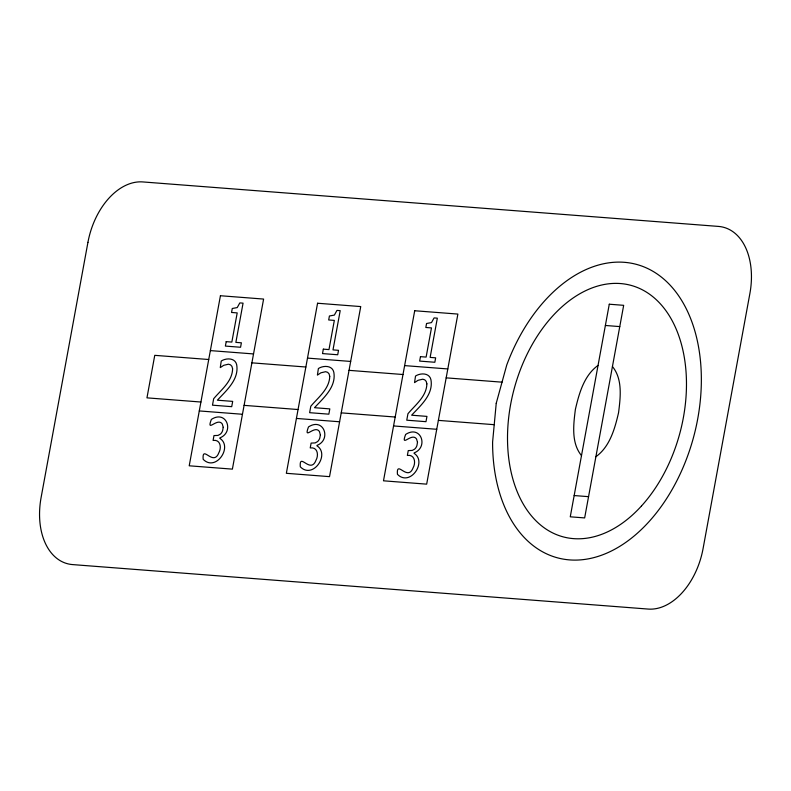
<?xml version="1.0" encoding="UTF-8"?>
<svg xmlns="http://www.w3.org/2000/svg" width="791" height="791" viewBox="0 0 791 791"><rect width="100%" height="100%" fill="white"/><g stroke="black" fill="none" stroke-linecap="round" stroke-linejoin="round"><path stroke-width="1.19" d="M598.045 365.412C584.074 375.409 579.091 393.443 575.383 409.402C573.465 424.589 571.102 442.901 581.494 455.606M595.88 456.723C609.861 446.727 614.844 428.692 618.552 412.734C620.46 397.547 622.833 379.235 612.442 366.53M605.382 325.477L619.768 326.594M210.366 350.601L253.535 353.933M307.501 358.105L350.67 361.438M404.636 365.61L447.805 368.942M208.725 359.51L154.759 355.337L146.958 397.853L200.924 402.026M251.904 362.842L305.86 367.014M349.039 370.346L402.995 374.519M446.173 377.851L502.028 382.172M244.093 405.358L298.059 409.53M341.228 412.862L395.193 417.035M438.372 420.377L494.227 424.688M199.292 410.934L242.461 414.266M296.427 418.439L339.596 421.771M393.562 425.944L436.731 429.286M574.167 495.552L588.553 496.659M232.603 368.833C232.307 381.42 221.114 389.854 213.669 398.723L212.482 405.18L231.714 406.663L232.683 401.383L217.367 400.197C226.335 390.546 239.258 379.472 236.687 364.75C235.174 357.68 226.206 357.809 221.243 361.032L220.274 367.607L223.754 365.304L228.451 364.196L230.488 364.819L231.921 366.342L232.603 368.833M329.738 376.348C329.442 388.925 318.249 397.359 310.804 406.228L309.627 412.684L328.848 414.168L329.817 408.888L314.502 407.701C323.47 398.051 336.402 386.987 333.822 372.264C332.309 365.185 323.341 365.323 318.387 368.537L317.409 375.112L320.889 372.808L325.595 371.701L327.622 372.324L329.056 373.846L329.738 376.348M426.873 383.853C426.576 396.429 415.384 404.863 407.948 413.733L406.762 420.189L425.983 421.682L426.952 416.392L411.636 415.206C420.604 405.556 433.537 394.491 430.957 379.769C429.444 372.69 420.476 372.828 415.522 376.041L414.543 382.617L418.024 380.313L422.73 379.205L424.757 379.828L426.191 381.351L426.873 383.853M496.234 403.281L492.595 442.06A151.941 100.052 -74.9 0 0 632.375 537.435A151.941 100.052 -74.9 0 0 677.116 293.639A151.941 100.052 -74.9 0 0 506.734 365.037L496.234 403.281M223.23 427.338L222.647 430.531A6.12 4.024 -74.9 0 1 220.303 434.17L218.009 435.416L213.985 435.574L213.095 440.429C220.61 439.292 221.717 447.785 218.82 452.788C213.333 467.076 201.903 444.008 203.178 459.324C215.834 472.207 233.177 446.678 219.789 438.313L219.858 437.898C234.64 432.104 226.582 409.491 211.365 419.428C206.026 433.656 217.466 416.808 222.301 424.035L223.23 427.338M320.365 434.842L319.782 438.046A6.12 4.024 -74.9 0 1 317.438 441.675L315.144 442.92L311.12 443.089L310.23 447.933C317.745 446.796 318.852 455.29 315.965 460.303C310.468 474.58 299.038 451.523 300.313 466.828C312.969 479.712 330.312 454.182 316.924 445.817L316.993 445.402C331.775 439.618 323.717 416.995 308.5 426.932C303.161 441.16 314.6 424.312 319.435 431.54L320.365 434.842M417.5 442.347L416.916 445.551A6.12 4.024 -74.9 0 1 414.573 449.179L412.279 450.425L408.255 450.593L407.365 455.438C414.88 454.301 415.997 462.804 413.1 467.807C407.612 482.095 396.172 459.027 397.448 474.333C410.104 487.216 427.447 461.687 414.059 453.322L414.128 452.907C428.91 447.123 420.852 424.5 405.645 434.437C400.295 448.665 411.735 431.827 416.57 439.045L417.5 442.347M87.93 242.372L41.112 497.48A65.119 42.882 -74.9 0 0 72.574 564.586L648.195 609.07A65.119 42.882 -74.9 0 0 703.07 548.628L749.888 293.52A65.119 42.882 -74.9 0 0 718.426 226.414L142.805 181.93A65.119 42.882 -74.9 0 0 87.93 242.372M220.432 295.735L189.217 465.8L232.386 469.132L263.601 299.067L220.432 295.735M226.196 341.643L225.386 346.082L240.573 347.259L241.384 342.81L235.866 342.384L243.064 303.151L239.821 302.904L237.231 307.58L232.277 308.49L231.555 312.465L237.201 312.9L231.842 342.078L226.196 341.643M317.567 303.24L286.352 473.305L329.531 476.647L360.736 306.572L317.567 303.24M323.331 349.147L322.52 353.587L337.708 354.764L338.518 350.324L333.001 349.889L340.199 310.665L336.956 310.408L334.366 315.085L329.412 315.995L328.69 319.969L334.336 320.404L328.977 349.582L323.331 349.147M414.702 310.744L383.487 480.809L426.665 484.151L457.88 314.076L414.702 310.744M420.466 356.652L419.655 361.091L434.842 362.268L435.653 357.829L430.136 357.403L437.334 318.17L434.091 317.913L431.5 322.59L426.557 323.499L425.825 327.474L431.471 327.909L426.122 357.087L420.466 356.652M609.278 304.219L570.262 516.81L584.658 517.917L623.674 305.326L609.278 304.219M641.471 505.983A130.238 85.764 -74.9 0 0 641.926 289.585A130.238 85.764 -74.9 0 0 507.506 437.641A130.238 85.764 -74.9 0 0 641.471 505.983"/></g></svg>
